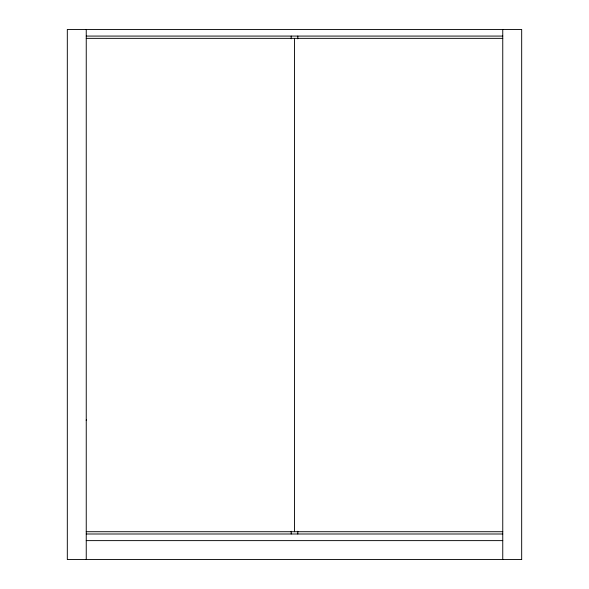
<?xml version="1.0" encoding="UTF-8"?>
<svg xmlns="http://www.w3.org/2000/svg" width="589" height="589" viewBox="0 0 589 589"><rect width="100%" height="100%" fill="white"/><g stroke="black" fill="none" stroke-linecap="round" stroke-linejoin="round"><path stroke-width="0.88" d="M86.244 36.076L502.756 36.076M86.244 38.351L502.756 38.351M86.244 420.023L86.627 420.023L86.244 420.399M86.244 531.72L502.756 531.72M86.244 533.995L502.756 533.995M86.244 540.621L502.756 540.621M521.685 559.55L67.315 559.55L67.315 29.45L521.685 29.45L521.677 559.55M502.756 29.45L502.756 559.55M297.813 36.076L297.813 38.83M297.813 531.234L297.813 533.995M294.5 38.351L294.5 531.72M291.187 36.076L291.187 38.83M291.187 531.234L291.187 533.995M86.244 29.45L86.244 559.55"/></g></svg>
